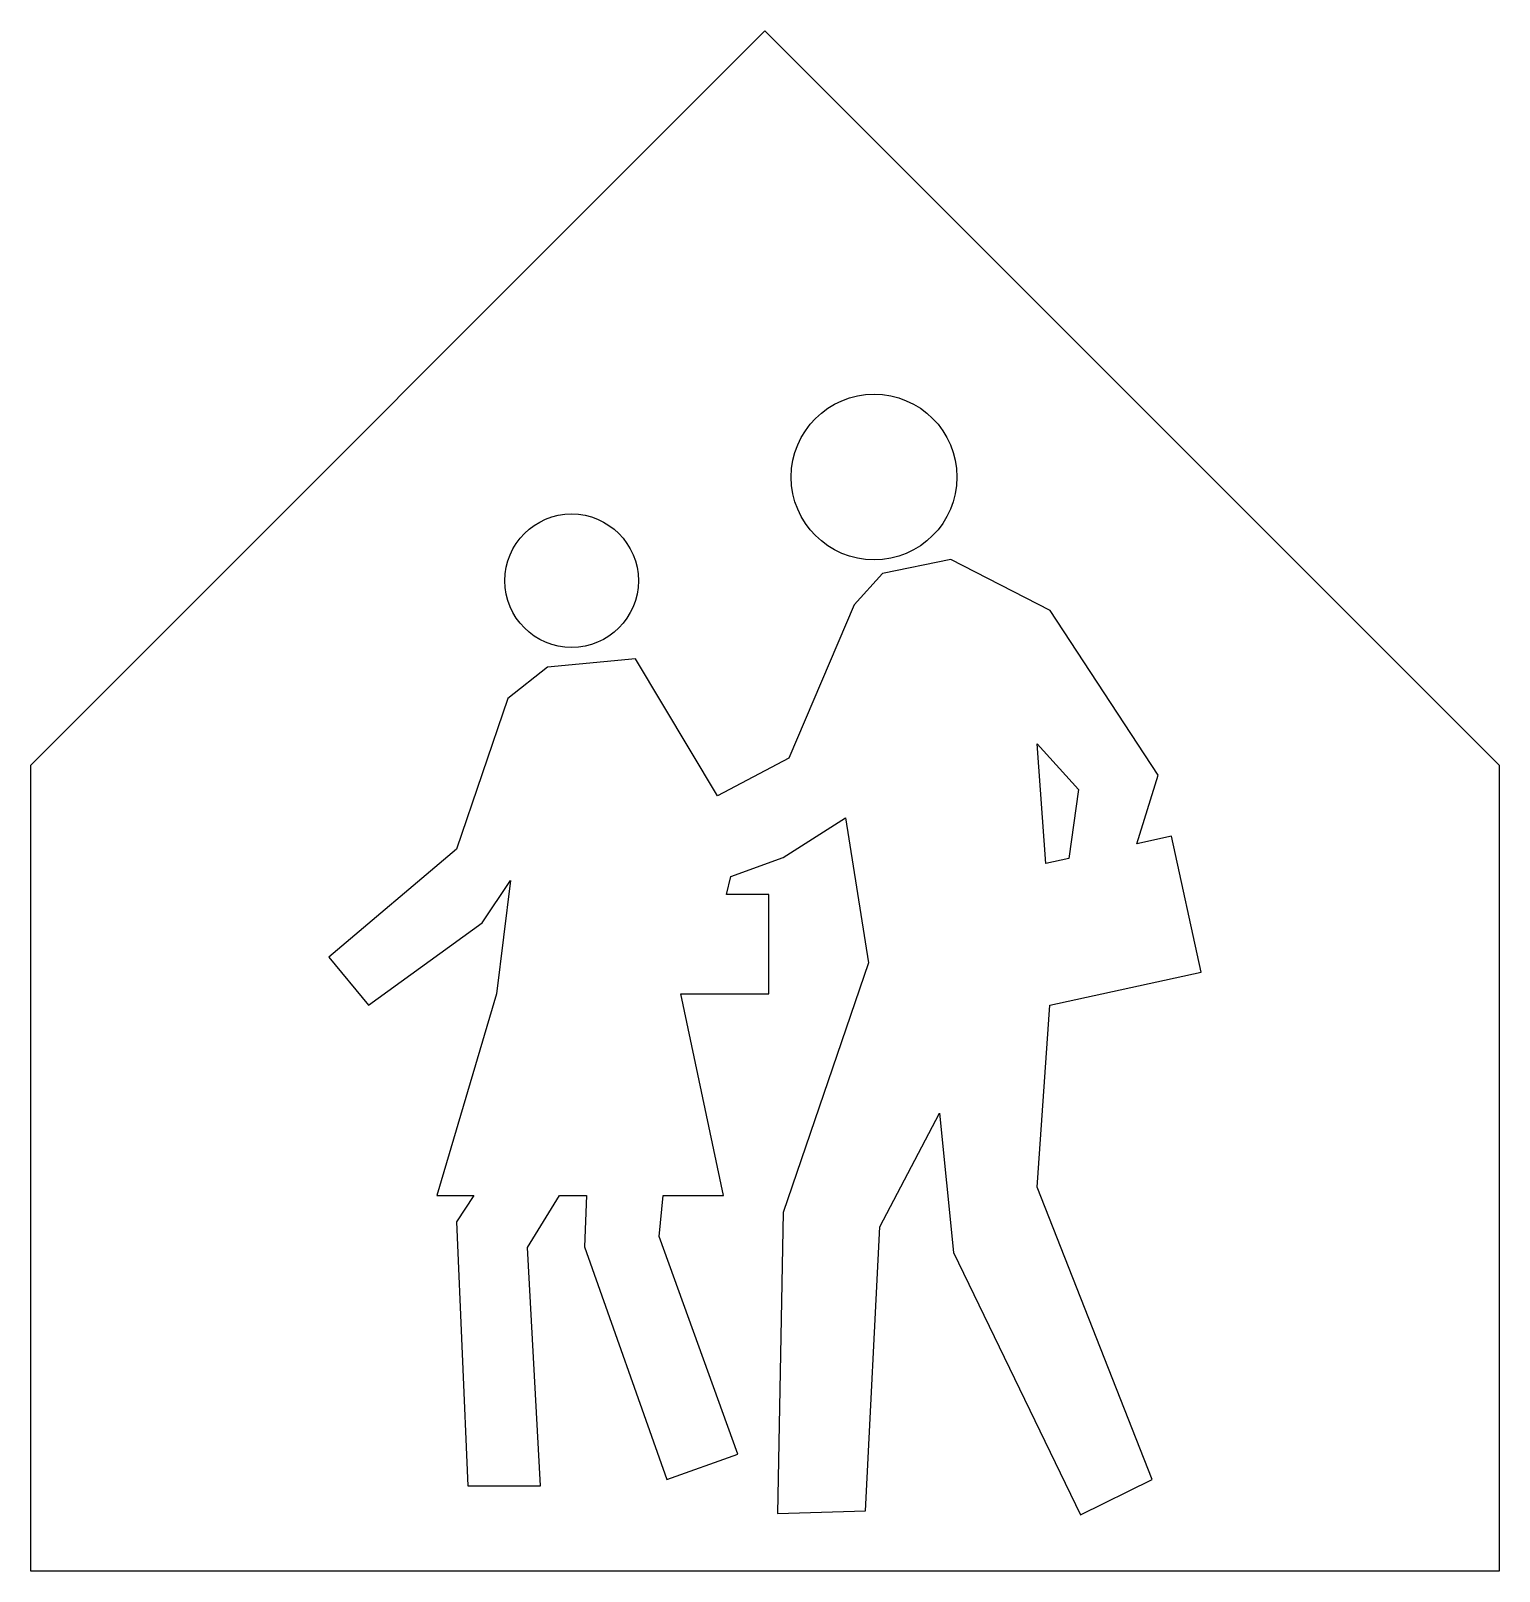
# Model space of a CAD drawing. Header units: centimetres. Extents: x -9.2 to 9.2, y -9.7 to 9.7.
import ezdxf

# ---------------------------------------------------------------- set-up
doc = ezdxf.new("R2010")
doc.units = ezdxf.units.CM
doc.header["$MEASUREMENT"] = 0
doc.layers.add('Camada 1', color=7, linetype='Continuous')

msp = doc.modelspace()

# ---------------------------------------------------------------- linework, layer by layer
at = {"layer": 'Camada 1'}
for points, knots in [([(0.32746, -9.66612), (0.32746, -9.66612), (9.21577, -9.66612), (9.21577, -9.66612), (9.21577, -9.66612), (9.21577, -9.66612), (9.21577, 0.45047), (9.21577, 0.45047), (9.21577, 0.45047), (9.21577, 0.45047), (-0.00012, 9.66612), (-0.00012, 9.66612), (-0.00012, 9.66612), (-0.00012, 9.66612), (-9.21577, 0.45047), (-9.21577, 0.45047), (-9.21577, 0.45047), (-9.21577, 0.45047), (-9.21577, -9.66612), (-9.21577, -9.66612), (-9.21577, -9.66612), (-9.21577, -9.66612), (-0.32794, -9.66612), (-0.32794, -9.66612), (-0.32794, -9.66612), (-0.32794, -9.66612), (0.32746, -9.66612), (0.32746, -9.66612)], [0, 0, 0, 0, 0.125, 0.125, 0.125, 0.125, 0.25, 0.25, 0.25, 0.25, 0.375, 0.375, 0.375, 0.375, 0.5, 0.5, 0.5, 0.5, 0.625, 0.625, 0.625, 0.625, 0.75, 0.75, 0.75, 0.75, 1, 1, 1, 1]), ([(3.41806, 0.71539), (3.41806, 0.71539), (3.52686, -0.78392), (3.52686, -0.78392), (3.52686, -0.78392), (3.52686, -0.78392), (3.81552, -0.721), (3.81552, -0.721), (3.81552, -0.721), (3.81552, -0.721), (3.93537, 0.14506), (3.93537, 0.14506), (3.93537, 0.14506), (3.93537, 0.14506), (3.41806, 0.71539), (3.41806, 0.71539)], [0, 0, 0, 0, 0.2, 0.2, 0.2, 0.2, 0.4, 0.4, 0.4, 0.4, 0.6, 0.6, 0.6, 0.6, 1, 1, 1, 1])]:
    msp.add_open_spline(points, degree=3, knots=knots, dxfattribs=at)
at = {"layer": 'Camada 1', "color": 7}
for points, knots in [([(2.40907, 4.06587), (2.40907, 4.64036), (1.94335, 5.10595), (1.36897, 5.10595), (1.36897, 5.10595), (0.79464, 5.10595), (0.32879, 4.64039), (0.32879, 4.06587), (0.32879, 4.06587), (0.32879, 3.49146), (0.79464, 3.02571), (1.36897, 3.02571), (1.36897, 3.02571), (1.94338, 3.02568), (2.40907, 3.49143), (2.40907, 4.06587)], [0, 0, 0, 0, 0.2, 0.2, 0.2, 0.2, 0.4, 0.4, 0.4, 0.4, 0.6, 0.6, 0.6, 0.6, 1, 1, 1, 1]), ([(-1.58963, 2.7648), (-1.58963, 3.22758), (-1.9646, 3.6025), (-2.42709, 3.6025), (-2.42709, 3.6025), (-2.88974, 3.6025), (-3.26487, 3.22759), (-3.26487, 2.7648), (-3.26487, 2.7648), (-3.26487, 2.30215), (-2.88974, 1.92721), (-2.42709, 1.92721), (-2.42709, 1.92721), (-1.96454, 1.92721), (-1.58963, 2.30215), (-1.58963, 2.7648)], [0, 0, 0, 0, 0.2, 0.2, 0.2, 0.2, 0.4, 0.4, 0.4, 0.4, 0.6, 0.6, 0.6, 0.6, 1, 1, 1, 1]), ([(5.47461, -2.14729), (5.47461, -2.14729), (3.57538, -2.56062), (3.57538, -2.56062), (3.57538, -2.56062), (3.57538, -2.56062), (3.41806, -4.84501), (3.41806, -4.84501), (3.41806, -4.84501), (3.41806, -4.84501), (4.86171, -8.51613), (4.86171, -8.51613), (4.86171, -8.51613), (4.86171, -8.51613), (3.96104, -8.95865), (3.96104, -8.95865), (3.96104, -8.95865), (3.96104, -8.95865), (2.36661, -5.66466), (2.36661, -5.66466), (2.36661, -5.66466), (2.36661, -5.66466), (2.18867, -3.91823), (2.18867, -3.91823), (2.18867, -3.91823), (2.18867, -3.91823), (1.44011, -5.34386), (1.44011, -5.34386), (1.44011, -5.34386), (1.44011, -5.34386), (1.26173, -8.90838), (1.26173, -8.90838), (1.26173, -8.90838), (1.26173, -8.90838), (0.1571, -8.94391), (0.1571, -8.94391), (0.1571, -8.94391), (0.1571, -8.94391), (0.22816, -5.16582), (0.22816, -5.16582), (0.22816, -5.16582), (0.22816, -5.16582), (1.29756, -2.02921), (1.29756, -2.02921), (1.29756, -2.02921), (1.29756, -2.02921), (1.01249, -0.21142), (1.01249, -0.21142), (1.01249, -0.21142), (1.01249, -0.21142), (0.22816, -0.71042), (0.22816, -0.71042), (0.22816, -0.71042), (0.22816, -0.71042), (-0.43038, -0.94548), (-0.43038, -0.94548), (-0.43038, -0.94548), (-0.43038, -0.94548), (-0.48462, -1.17373), (-0.48462, -1.17373), (-0.48462, -1.17373), (-0.48462, -1.17373), (0.04997, -1.17373), (0.04997, -1.17373), (0.04997, -1.17373), (0.04997, -1.17373), (0.04997, -2.42132), (0.04997, -2.42132), (0.04997, -2.42132), (0.04997, -2.42132), (-1.05493, -2.42132), (-1.05493, -2.42132), (-1.05493, -2.42132), (-1.05493, -2.42132), (-0.52029, -4.95188), (-0.52029, -4.95188), (-0.52029, -4.95188), (-0.52029, -4.95188), (-1.28001, -4.95188), (-1.28001, -4.95188), (-1.28001, -4.95188), (-1.28001, -4.95188), (-1.32941, -5.4653), (-1.32941, -5.4653), (-1.32941, -5.4653), (-1.32941, -5.4653), (-0.34209, -8.19535), (-0.34209, -8.19535), (-0.34209, -8.19535), (-0.34209, -8.19535), (-1.23326, -8.51613), (-1.23326, -8.51613), (-1.23326, -8.51613), (-1.23326, -8.51613), (-2.2667, -5.59341), (-2.2667, -5.59341), (-2.2667, -5.59341), (-2.2667, -5.59341), (-2.23881, -4.9519), (-2.23881, -4.9519), (-2.23881, -4.9519), (-2.23881, -4.9519), (-2.58094, -4.9519), (-2.58094, -4.9519), (-2.58094, -4.9519), (-2.58094, -4.9519), (-2.97959, -5.60251), (-2.97959, -5.60251), (-2.97959, -5.60251), (-2.97959, -5.60251), (-2.81928, -8.59648), (-2.81928, -8.59648), (-2.81928, -8.59648), (-2.81928, -8.59648), (-3.7281, -8.59648), (-3.7281, -8.59648), (-3.7281, -8.59648), (-3.7281, -8.59648), (-3.87071, -5.28165), (-3.87071, -5.28165), (-3.87071, -5.28165), (-3.87071, -5.28165), (-3.6546, -4.9519), (-3.6546, -4.9519), (-3.6546, -4.9519), (-3.6546, -4.9519), (-4.12008, -4.9519), (-4.12008, -4.9519), (-4.12008, -4.9519), (-4.12008, -4.9519), (-3.37165, -2.42137), (-3.37165, -2.42137), (-3.37165, -2.42137), (-3.37165, -2.42137), (-3.19359, -0.99567), (-3.19359, -0.99567), (-3.19359, -0.99567), (-3.19359, -0.99567), (-3.54982, -1.53018), (-3.54982, -1.53018), (-3.54982, -1.53018), (-3.54982, -1.53018), (-4.97556, -2.56372), (-4.97556, -2.56372), (-4.97556, -2.56372), (-4.97556, -2.56372), (-5.47464, -1.95793), (-5.47464, -1.95793), (-5.47464, -1.95793), (-5.47464, -1.95793), (-3.87071, -0.60353), (-3.87071, -0.60353), (-3.87071, -0.60353), (-3.87071, -0.60353), (-3.22901, 1.28568), (-3.22901, 1.28568), (-3.22901, 1.28568), (-3.22901, 1.28568), (-2.73017, 1.67766), (-2.73017, 1.67766), (-2.73017, 1.67766), (-2.73017, 1.67766), (-1.62511, 1.78471), (-1.62511, 1.78471), (-1.62511, 1.78471), (-1.62511, 1.78471), (-0.5981, 0.06346), (-0.5981, 0.06346), (-0.5981, 0.06346), (-0.5981, 0.06346), (0.29965, 0.53717), (0.29965, 0.53717), (0.29965, 0.53717), (0.29965, 0.53717), (1.11931, 2.46193), (1.11931, 2.46193), (1.11931, 2.46193), (1.11931, 2.46193), (1.47567, 2.85376), (1.47567, 2.85376), (1.47567, 2.85376), (1.47567, 2.85376), (2.3312, 3.03211), (2.3312, 3.03211), (2.3312, 3.03211), (2.3312, 3.03211), (3.57866, 2.39052), (3.57866, 2.39052), (3.57866, 2.39052), (3.57866, 2.39052), (4.93312, 0.32323), (4.93312, 0.32323), (4.93312, 0.32323), (4.93312, 0.32323), (4.66774, -0.53558), (4.66774, -0.53558), (4.66774, -0.53558), (4.66774, -0.53558), (5.10343, -0.44076), (5.10343, -0.44076), (5.10343, -0.44076), (5.10343, -0.44076), (5.47461, -2.14729), (5.47461, -2.14729)], [0, 0, 0, 0, 0.01923077, 0.01923077, 0.01923077, 0.01923077, 0.03846154, 0.03846154, 0.03846154, 0.03846154, 0.05769231, 0.05769231, 0.05769231, 0.05769231, 0.07692308, 0.07692308, 0.07692308, 0.07692308, 0.09615385, 0.09615385, 0.09615385, 0.09615385, 0.11538462, 0.11538462, 0.11538462, 0.11538462, 0.13461538, 0.13461538, 0.13461538, 0.13461538, 0.15384615, 0.15384615, 0.15384615, 0.15384615, 0.17307692, 0.17307692, 0.17307692, 0.17307692, 0.19230769, 0.19230769, 0.19230769, 0.19230769, 0.21153846, 0.21153846, 0.21153846, 0.21153846, 0.23076923, 0.23076923, 0.23076923, 0.23076923, 0.25, 0.25, 0.25, 0.25, 0.26923077, 0.26923077, 0.26923077, 0.26923077, 0.28846154, 0.28846154, 0.28846154, 0.28846154, 0.30769231, 0.30769231, 0.30769231, 0.30769231, 0.32692308, 0.32692308, 0.32692308, 0.32692308, 0.34615385, 0.34615385, 0.34615385, 0.34615385, 0.36538462, 0.36538462, 0.36538462, 0.36538462, 0.38461538, 0.38461538, 0.38461538, 0.38461538, 0.40384615, 0.40384615, 0.40384615, 0.40384615, 0.42307692, 0.42307692, 0.42307692, 0.42307692, 0.44230769, 0.44230769, 0.44230769, 0.44230769, 0.46153846, 0.46153846, 0.46153846, 0.46153846, 0.48076923, 0.48076923, 0.48076923, 0.48076923, 0.5, 0.5, 0.5, 0.5, 0.51923077, 0.51923077, 0.51923077, 0.51923077, 0.53846154, 0.53846154, 0.53846154, 0.53846154, 0.55769231, 0.55769231, 0.55769231, 0.55769231, 0.57692308, 0.57692308, 0.57692308, 0.57692308, 0.59615385, 0.59615385, 0.59615385, 0.59615385, 0.61538462, 0.61538462, 0.61538462, 0.61538462, 0.63461538, 0.63461538, 0.63461538, 0.63461538, 0.65384615, 0.65384615, 0.65384615, 0.65384615, 0.67307692, 0.67307692, 0.67307692, 0.67307692, 0.69230769, 0.69230769, 0.69230769, 0.69230769, 0.71153846, 0.71153846, 0.71153846, 0.71153846, 0.73076923, 0.73076923, 0.73076923, 0.73076923, 0.75, 0.75, 0.75, 0.75, 0.76923077, 0.76923077, 0.76923077, 0.76923077, 0.78846154, 0.78846154, 0.78846154, 0.78846154, 0.80769231, 0.80769231, 0.80769231, 0.80769231, 0.82692308, 0.82692308, 0.82692308, 0.82692308, 0.84615385, 0.84615385, 0.84615385, 0.84615385, 0.86538462, 0.86538462, 0.86538462, 0.86538462, 0.88461538, 0.88461538, 0.88461538, 0.88461538, 0.90384615, 0.90384615, 0.90384615, 0.90384615, 0.92307692, 0.92307692, 0.92307692, 0.92307692, 0.94230769, 0.94230769, 0.94230769, 0.94230769, 0.96153846, 0.96153846, 0.96153846, 0.96153846, 1, 1, 1, 1])]:
    msp.add_open_spline(points, degree=3, knots=knots, dxfattribs=at)

doc.saveas('drawing.dxf')
